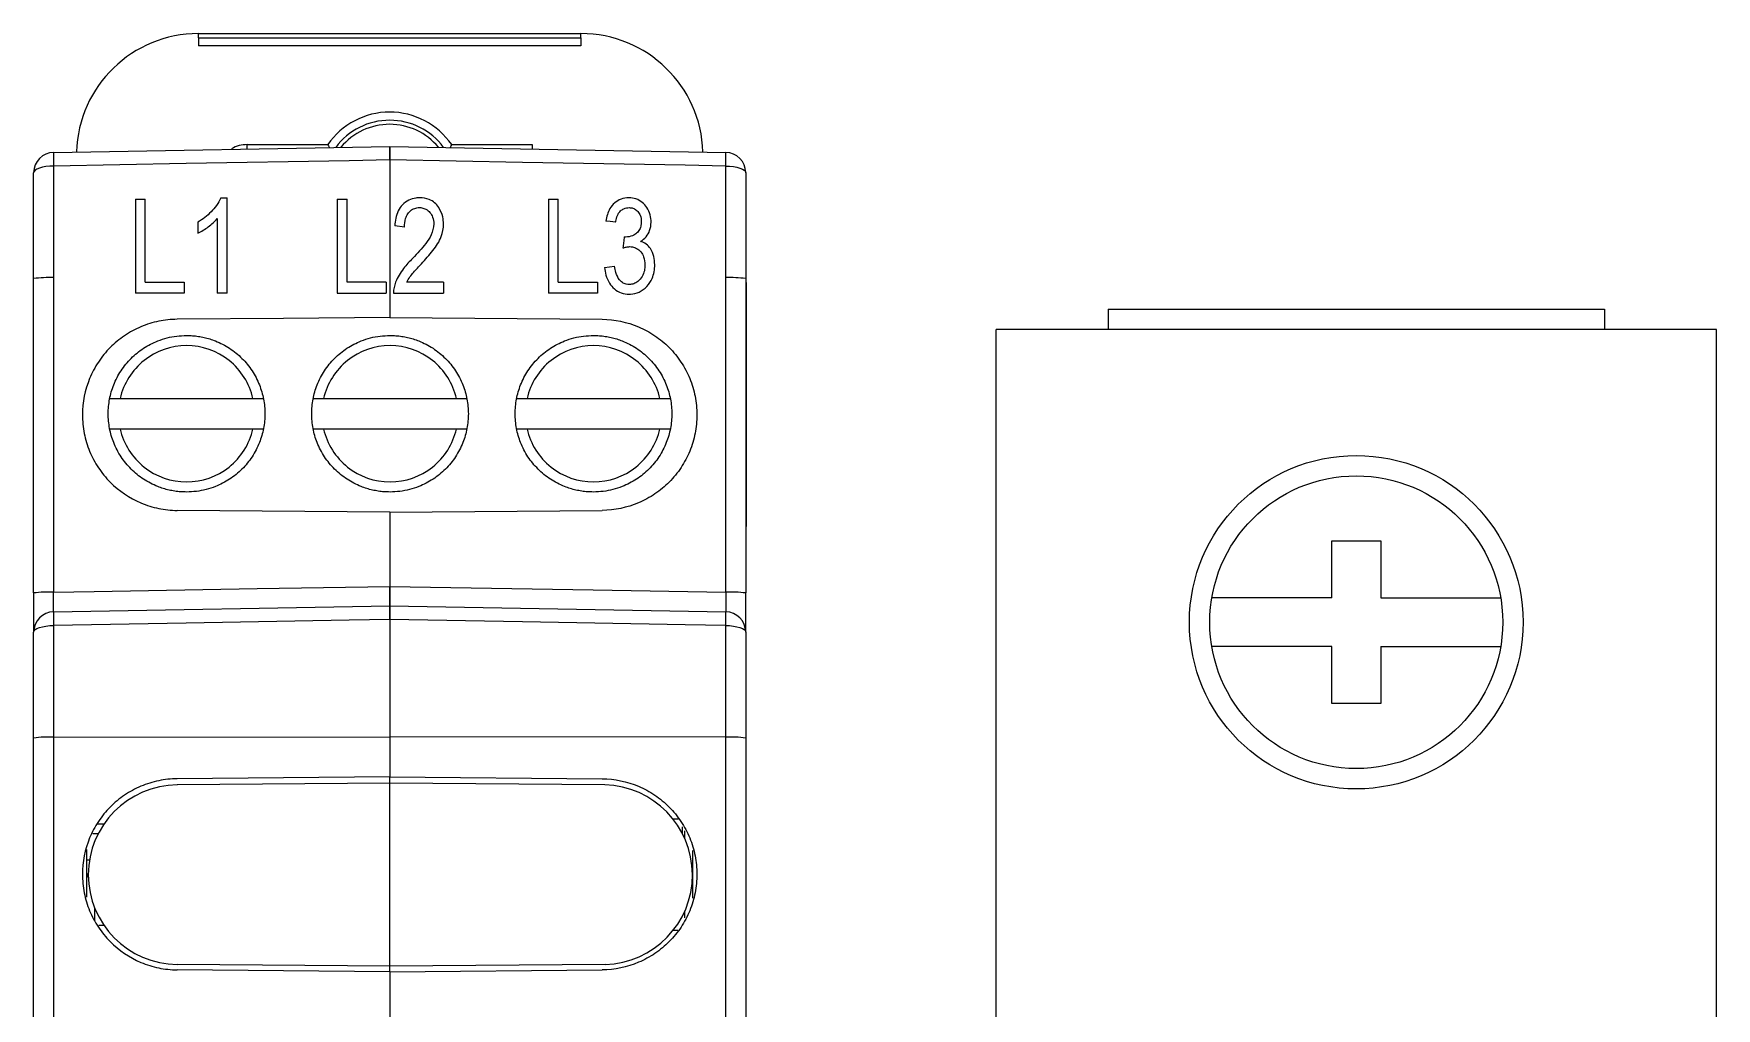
# Model space of a CAD drawing. Header units: millimetres. Extents: x -72 to 2978, y -1067 to 2817.
# Drawn here: x 504.88 to 546.23, y 197.6 to 221.57 of the extents above; entities that cross this region are included whole.
import ezdxf

# ---------------------------------------------------------------- set-up
doc = ezdxf.new("R2010")
doc.units = ezdxf.units.MM

msp = doc.modelspace()

# ---------------------------------------------------------------- linework, layer by layer
at = {"color": 7, "linetype": 'Continuous', "lineweight": 15}
for p, q in [((508.926, 221.57), (518.326, 221.57)), ((508.926, 221.47), (508.926, 221.57)), ((508.926, 221.47), (518.326, 221.47)), ((508.926, 221.47), (508.926, 221.27)), ((518.326, 221.27), (508.926, 221.27)), ((518.326, 221.47), (518.326, 221.57)), ((518.326, 221.47), (518.326, 221.27)), ((505.367, 218.65), (513.626, 218.795)), ((510.126, 218.839), (512.103, 218.839)), ((513.626, 218.795), (521.885, 218.65)), ((515.149, 218.839), (517.126, 218.839)), ((513.626, 218.463), (513.626, 215.575)), ((504.876, 215.544), (504.876, 218.15)), ((505.367, 218.314), (505.367, 215.568)), ((521.885, 215.568), (521.885, 218.314)), ((522.376, 218.15), (522.376, 215.544)), ((509.473, 217.531), (509.629, 217.531)), ((507.377, 217.501), (507.618, 217.501)), ((512.338, 217.501), (512.578, 217.501)), ((517.528, 217.501), (517.768, 217.501)), ((513.989, 216.811), (513.749, 216.841)), ((504.876, 207.814), (504.876, 215.544)), ((505.367, 215.568), (505.367, 207.832)), ((507.618, 215.46), (508.578, 215.46)), ((508.578, 215.46), (508.578, 215.19)), ((513.539, 215.46), (513.539, 215.19)), ((513.626, 215.575), (513.626, 214.59)), ((514.95, 215.46), (514.95, 215.19)), ((517.768, 215.46), (518.729, 215.46)), ((518.729, 215.46), (518.729, 215.19)), ((518.909, 215.82), (519.149, 215.85)), ((521.885, 207.832), (521.885, 215.568)), ((522.376, 215.544), (522.376, 207.814)), ((508.578, 215.19), (507.377, 215.19)), ((509.629, 215.19), (509.389, 215.19)), ((518.729, 215.19), (517.528, 215.19)), ((522.386, 215.45), (522.376, 215.45)), ((522.386, 215.45), (522.386, 210.784)), ((513.626, 214.59), (518.846, 214.544)), ((507.001, 212.596), (510.266, 212.596)), ((512.001, 212.596), (515.266, 212.596)), ((517.001, 212.596), (520.266, 212.596)), ((510.266, 211.846), (507.001, 211.846)), ((515.266, 211.846), (512.001, 211.846)), ((520.266, 211.846), (517.001, 211.846)), ((522.386, 210.784), (522.376, 210.784)), ((522.386, 210.784), (522.386, 210.117)), ((522.386, 210.117), (522.376, 210.117)), ((522.386, 210.117), (522.386, 209.45)), ((513.626, 209.799), (508.405, 209.845)), ((513.626, 209.799), (518.846, 209.845)), ((513.626, 209.799), (513.626, 207.976)), ((522.386, 209.45), (522.376, 209.45)), ((505.367, 207.35), (513.626, 207.495)), ((513.626, 207.495), (521.885, 207.35)), ((504.876, 204.244), (504.876, 206.85)), ((505.367, 207.014), (505.367, 204.268)), ((513.626, 207.163), (513.626, 204.275)), ((521.885, 204.268), (521.885, 207.014)), ((522.376, 206.85), (522.376, 204.244)), ((522.386, 205.95), (522.376, 205.95)), ((522.386, 203.55), (522.386, 205.95)), ((504.876, 196.514), (504.876, 204.244)), ((505.367, 204.268), (513.626, 204.275)), ((505.367, 204.268), (505.367, 196.532)), ((513.626, 204.275), (513.626, 203.29)), ((521.885, 204.268), (513.626, 204.275)), ((521.885, 196.532), (521.885, 204.268)), ((522.376, 204.244), (522.376, 196.514)), ((522.386, 203.55), (522.376, 203.55)), ((513.626, 203.29), (508.405, 203.244)), ((513.626, 203.139), (508.407, 203.093)), ((513.626, 203.29), (518.846, 203.244)), ((513.626, 198.634), (513.626, 203.139)), ((518.913, 203.093), (513.626, 203.139)), ((520.586, 202.26), (520.717, 202.262)), ((506.331, 201.895), (506.463, 201.895)), ((506.436, 202.139), (506.609, 202.139)), ((520.826, 201.887), (520.826, 202.065)), ((506.176, 201.509), (506.176, 200.332)), ((521.076, 200.308), (521.076, 201.483)), ((506.248, 201.245), (506.176, 201.245)), ((506.609, 199.634), (506.478, 199.634)), ((520.707, 199.511), (520.588, 199.513)), ((513.626, 198.499), (508.405, 198.545)), ((513.626, 198.634), (508.407, 198.68)), ((518.919, 198.68), (513.626, 198.634)), ((513.626, 198.499), (518.846, 198.545)), ((513.626, 198.499), (513.626, 196.676))]:
    msp.add_line(p, q, dxfattribs=at)
at = {"color": 102, "linetype": 'Continuous', "lineweight": 15}
for p, q in [((510.126, 218.733), (510.126, 218.839)), ((517.126, 218.839), (517.126, 218.733)), ((513.626, 203.139), (513.626, 203.29)), ((520.879, 201.774), (520.879, 201.968)), ((506.372, 200.078), (506.372, 199.779)), ((520.879, 199.821), (520.879, 199.996)), ((513.626, 198.499), (513.626, 198.634))]:
    msp.add_line(p, q, dxfattribs=at)
at = {"color": 7, "linetype": 'Continuous'}
for p, q in [((531.28, 214.795), (531.28, 214.295)), ((531.28, 214.795), (543.48, 214.795)), ((543.48, 214.795), (543.48, 214.295)), ((528.53, 133.295), (528.53, 214.295)), ((546.23, 214.295), (528.53, 214.295)), ((546.23, 133.295), (546.23, 214.295)), ((536.78, 207.695), (536.78, 209.095)), ((536.78, 209.095), (537.98, 209.095)), ((537.98, 209.095), (537.98, 207.695)), ((536.78, 207.695), (533.83, 207.695)), ((537.98, 207.695), (540.929, 207.695)), ((536.78, 206.495), (533.83, 206.495)), ((536.78, 205.095), (536.78, 206.495)), ((537.98, 206.495), (537.98, 205.095)), ((537.98, 206.495), (540.929, 206.495)), ((537.98, 205.095), (536.78, 205.095))]:
    msp.add_line(p, q, dxfattribs=at)
at = {"color": 7, "linetype": 'Continuous', "lineweight": 15, "flags": 128}
for points in [[(513.626, 218.463), (512.626, 218.445), (508.627, 218.373), (505.367, 218.314)], [(521.885, 218.314), (520.885, 218.332), (516.886, 218.404), (513.626, 218.463)], [(505.367, 218.314), (505.271, 218.31), (505.179, 218.3), (505.094, 218.285), (505.019, 218.265), (504.958, 218.24), (504.913, 218.212), (504.885, 218.182), (504.876, 218.15)], [(521.885, 218.314), (521.981, 218.31), (522.073, 218.3), (522.158, 218.285), (522.233, 218.265), (522.293, 218.24), (522.339, 218.212), (522.367, 218.182), (522.376, 218.15)], [(519.179, 216.931), (519.045, 216.948), (518.939, 216.961)], [(519.389, 216.571), (519.41, 216.569), (519.425, 216.568)], [(513.626, 214.59), (511.016, 214.567), (508.405, 214.544)], [(505.367, 207.832), (506.367, 207.85), (510.366, 207.92), (513.626, 207.976)], [(513.626, 207.976), (514.626, 207.959), (518.624, 207.889), (521.885, 207.832)], [(504.876, 206.85), (504.885, 206.882), (504.913, 206.912), (504.958, 206.94), (505.019, 206.965), (505.094, 206.985), (505.179, 207), (505.271, 207.01), (505.367, 207.014)], [(513.626, 207.163), (512.626, 207.145), (508.627, 207.073), (505.367, 207.014)], [(521.885, 207.014), (520.885, 207.032), (516.886, 207.104), (513.626, 207.163)], [(521.885, 207.014), (521.981, 207.01), (522.073, 207), (522.158, 206.985), (522.233, 206.965), (522.293, 206.94), (522.339, 206.912), (522.367, 206.882), (522.376, 206.85)]]:
    msp.add_lwpolyline(points, dxfattribs=at)
at = {"color": 7, "linetype": 'Continuous'}
for radius in [4.1, 3.6]:
    msp.add_circle((537.38, 207.095), radius, dxfattribs=at)
at = {"color": 7, "linetype": 'Continuous', "lineweight": 15}
for centre, radius, start, end in [((508.926, 218.57), 3, 90, 178.2335), ((518.326, 218.57), 3, 1.7547, 90), ((513.626, 217.79), 1.85, 34.5739, 145.4261), ((513.626, 217.79), 1.65, 36.5266, 143.4734), ((513.626, 217.79), 1.55, 39.4127, 140.5873), ((505.376, 218.15), 0.5, 91, 180), ((511.181, 218.482), 5.816, 178.3416, 181.6584), ((516.071, 218.482), 5.816, 358.3416, 1.6584), ((521.876, 218.15), 0.5, 0, 89), ((505.246, 213.007), 2.564, 87.292, 98.3012), ((522.006, 213.007), 2.564, 81.6988, 92.708), ((505.246, 204.41), 3.425, 87.9715, 96.2027), ((522.006, 204.41), 3.425, 83.7973, 92.0285), ((505.376, 206.85), 0.5, 91, 180), ((511.181, 207.182), 5.816, 178.3416, 181.6584), ((516.071, 207.182), 5.816, 358.3416, 1.6584), ((521.876, 206.85), 0.5, 0, 89), ((505.246, 201.706), 2.565, 87.2935, 98.2994), ((522.006, 201.706), 2.565, 81.7006, 92.7065), ((508.426, 200.886), 2.207, 90.5, 269.5)]:
    msp.add_arc(centre, radius, start, end, dxfattribs=at)
at = {"color": 102, "linetype": 'Continuous', "lineweight": 15}
msp.add_arc((510.126, 218.04), 0.8, 90, 118.966, dxfattribs=at)
at = {"color": 7, "linetype": 'Continuous', "lineweight": 15}
for centre, major_axis, ratio, start_param, end_param in [((518.86, 200.886), (-1.412, 1.697), 0.999163, 2.473844, 5.564823), ((506.376, 200.946), (0.142, 0.144), 0.975618, 2.362365, 3.040961)]:
    msp.add_ellipse(centre, major_axis=major_axis, ratio=ratio, start_param=start_param, end_param=end_param, dxfattribs=at)
for points, knots in [([(512.103, 218.839), (512.103, 218.838), (512.114, 218.818), (512.128, 218.793), (512.139, 218.772), (512.141, 218.769)], [0, 0, 0, 0, 0.038209, 0.854369, 1, 1, 1, 1]), ([(513.626, 218.795), (513.626, 218.795), (513.626, 218.762), (513.626, 218.645), (513.626, 218.56), (513.626, 218.463)], [0, 0, 0, 0, 0.5, 0.5, 1, 1, 1, 1]), ([(513.626, 218.463), (513.626, 218.56), (513.626, 218.644), (513.626, 218.762), (513.626, 218.795), (513.626, 218.795)], [0, 0, 0, 0, 0.5, 0.5, 1, 1, 1, 1]), ([(515.149, 218.839), (515.148, 218.838), (515.138, 218.818), (515.124, 218.793), (515.113, 218.772), (515.111, 218.769)], [0, 0, 0, 0, 0.038209, 0.854369, 1, 1, 1, 1]), ([(509.473, 217.531), (509.445, 217.467), (509.411, 217.404), (509.37, 217.346), (509.33, 217.29), (509.286, 217.237), (509.238, 217.187), (509.19, 217.137), (509.137, 217.091), (509.082, 217.048), (509.027, 217.005), (508.968, 216.967), (508.908, 216.931)], [0, 0, 0, 0, 0.256107, 0.256107, 0.256107, 0.503361, 0.503361, 0.503361, 0.751816, 0.751816, 0.751816, 1, 1, 1, 1]), ([(509.629, 215.19), (509.629, 215.327), (509.629, 215.596), (509.629, 215.989), (509.629, 216.444), (509.629, 216.959), (509.629, 217.343), (509.629, 217.531)], [0, 0, 0, 0, 0.174223, 0.340848, 0.49997, 0.755462, 1, 1, 1, 1]), ([(514.364, 217.531), (514.333, 217.531), (514.301, 217.53), (514.27, 217.526), (514.21, 217.518), (514.15, 217.502), (514.095, 217.475), (514.038, 217.447), (513.985, 217.409), (513.942, 217.363), (513.898, 217.318), (513.863, 217.265), (513.836, 217.208), (513.782, 217.094), (513.76, 216.967), (513.749, 216.841)], [0, 0, 0, 0, 0.08927, 0.08927, 0.08927, 0.263398, 0.263398, 0.263398, 0.447133, 0.447133, 0.447133, 0.629597, 0.629597, 0.629597, 1, 1, 1, 1]), ([(514.95, 216.884), (514.948, 216.944), (514.943, 217.004), (514.93, 217.063), (514.91, 217.144), (514.876, 217.223), (514.83, 217.293), (514.802, 217.336), (514.769, 217.377), (514.73, 217.411), (514.69, 217.445), (514.644, 217.472), (514.596, 217.492), (514.523, 217.52), (514.443, 217.529), (514.364, 217.531)], [0, 0, 0, 0, 0.184621, 0.184621, 0.184621, 0.444129, 0.444129, 0.444129, 0.601939, 0.601939, 0.601939, 0.760781, 0.760781, 0.760781, 1, 1, 1, 1]), ([(519.505, 217.531), (519.439, 217.53), (519.373, 217.521), (519.312, 217.498), (519.254, 217.477), (519.201, 217.445), (519.155, 217.405), (519.109, 217.366), (519.07, 217.318), (519.04, 217.267), (518.986, 217.174), (518.957, 217.067), (518.939, 216.961)], [0, 0, 0, 0, 0.219806, 0.219806, 0.219806, 0.425093, 0.425093, 0.425093, 0.629822, 0.629822, 0.629822, 1, 1, 1, 1]), ([(520.05, 216.93), (520.049, 216.991), (520.043, 217.053), (520.027, 217.113), (520.01, 217.177), (519.982, 217.239), (519.944, 217.294), (519.913, 217.339), (519.875, 217.381), (519.832, 217.416), (519.787, 217.453), (519.735, 217.484), (519.679, 217.503), (519.623, 217.523), (519.564, 217.53), (519.505, 217.531)], [0, 0, 0, 0, 0.205592, 0.205592, 0.205592, 0.428475, 0.428475, 0.428475, 0.611344, 0.611344, 0.611344, 0.806598, 0.806598, 0.806598, 1, 1, 1, 1]), ([(507.377, 217.501), (507.377, 217.411), (507.377, 217.226), (507.377, 216.944), (507.377, 216.652), (507.377, 216.27), (507.377, 215.782), (507.377, 215.393), (507.377, 215.19)], [0, 0, 0, 0, 0.11981, 0.243029, 0.369756, 0.500077, 0.738236, 1, 1, 1, 1]), ([(507.618, 215.46), (507.618, 215.58), (507.618, 215.814), (507.618, 216.156), (507.618, 216.553), (507.618, 217.002), (507.618, 217.337), (507.618, 217.501)], [0, 0, 0, 0, 0.174255, 0.340883, 0.499971, 0.755474, 1, 1, 1, 1]), ([(512.338, 217.501), (512.338, 217.409), (512.338, 217.223), (512.338, 216.94), (512.338, 216.649), (512.338, 216.266), (512.338, 215.779), (512.338, 215.39), (512.338, 215.19)], [0, 0, 0, 0, 0.121468, 0.245253, 0.371423, 0.500046, 0.742946, 1, 1, 1, 1]), ([(512.578, 215.46), (512.578, 215.578), (512.578, 215.811), (512.578, 216.153), (512.578, 216.551), (512.578, 217.001), (512.578, 217.336), (512.578, 217.501)], [0, 0, 0, 0, 0.171788, 0.338422, 0.499986, 0.753975, 1, 1, 1, 1]), ([(513.989, 216.811), (513.99, 216.883), (513.996, 216.956), (514.017, 217.025), (514.03, 217.065), (514.047, 217.103), (514.07, 217.138), (514.089, 217.167), (514.113, 217.193), (514.139, 217.215), (514.169, 217.24), (514.203, 217.261), (514.24, 217.273), (514.277, 217.285), (514.316, 217.291), (514.355, 217.291)], [0, 0, 0, 0, 0.321742, 0.321742, 0.321742, 0.506881, 0.506881, 0.506881, 0.65917, 0.65917, 0.65917, 0.830736, 0.830736, 0.830736, 1, 1, 1, 1]), ([(514.355, 217.291), (514.377, 217.291), (514.398, 217.29), (514.419, 217.286), (514.453, 217.28), (514.486, 217.268), (514.515, 217.252), (514.553, 217.231), (514.588, 217.202), (514.616, 217.169), (514.644, 217.136), (514.666, 217.098), (514.681, 217.058), (514.702, 217.004), (514.709, 216.946), (514.709, 216.888)], [0, 0, 0, 0, 0.10489, 0.10489, 0.10489, 0.273649, 0.273649, 0.273649, 0.491585, 0.491585, 0.491585, 0.709054, 0.709054, 0.709054, 1, 1, 1, 1]), ([(517.528, 217.501), (517.528, 217.41), (517.528, 217.224), (517.528, 216.941), (517.528, 216.65), (517.528, 216.267), (517.528, 215.78), (517.528, 215.391), (517.528, 215.19)], [0, 0, 0, 0, 0.120891, 0.24448, 0.370844, 0.500054, 0.741486, 1, 1, 1, 1]), ([(517.768, 215.46), (517.768, 215.579), (517.768, 215.812), (517.768, 216.155), (517.768, 216.552), (517.768, 217.001), (517.768, 217.337), (517.768, 217.501)], [0, 0, 0, 0, 0.172831, 0.339463, 0.49998, 0.754655, 1, 1, 1, 1]), ([(519.179, 216.931), (519.182, 216.95), (519.185, 216.968), (519.189, 216.987), (519.199, 217.036), (519.215, 217.086), (519.24, 217.131), (519.255, 217.159), (519.275, 217.185), (519.299, 217.208), (519.322, 217.23), (519.35, 217.25), (519.379, 217.263), (519.42, 217.282), (519.466, 217.289), (519.511, 217.291)], [0, 0, 0, 0, 0.104104, 0.104104, 0.104104, 0.388823, 0.388823, 0.388823, 0.568536, 0.568536, 0.568536, 0.749971, 0.749971, 0.749971, 1, 1, 1, 1]), ([(519.511, 217.291), (519.528, 217.29), (519.545, 217.289), (519.561, 217.287), (519.589, 217.283), (519.617, 217.273), (519.642, 217.26), (519.674, 217.243), (519.702, 217.219), (519.726, 217.192), (519.75, 217.165), (519.769, 217.134), (519.782, 217.101), (519.802, 217.051), (519.807, 216.996), (519.81, 216.943)], [0, 0, 0, 0, 0.095843, 0.095843, 0.095843, 0.260625, 0.260625, 0.260625, 0.471814, 0.471814, 0.471814, 0.682626, 0.682626, 0.682626, 1, 1, 1, 1]), ([(508.908, 216.661), (508.954, 216.683), (508.999, 216.707), (509.042, 216.733), (509.085, 216.76), (509.126, 216.789), (509.167, 216.819), (509.207, 216.849), (509.246, 216.88), (509.284, 216.914), (509.321, 216.947), (509.356, 216.983), (509.389, 217.021)], [0, 0, 0, 0, 0.251723, 0.251723, 0.251723, 0.500768, 0.500768, 0.500768, 0.750207, 0.750207, 0.750207, 1, 1, 1, 1]), ([(508.908, 216.931), (508.908, 216.886), (508.908, 216.796), (508.908, 216.706), (508.908, 216.661)], [0, 0, 0, 0, 0.497527, 1, 1, 1, 1]), ([(509.389, 217.021), (509.389, 216.923), (509.389, 216.725), (509.389, 216.421), (509.389, 216.067), (509.389, 215.656), (509.389, 215.348), (509.389, 215.19)], [0, 0, 0, 0, 0.161874, 0.328517, 0.500026, 0.74194, 1, 1, 1, 1]), ([(514.709, 216.888), (514.705, 216.798), (514.683, 216.707), (514.645, 216.624), (514.611, 216.548), (514.565, 216.477), (514.513, 216.41), (514.415, 216.283), (514.305, 216.164), (514.192, 216.048)], [0, 0, 0, 0, 0.273801, 0.273801, 0.273801, 0.523391, 0.523391, 0.523391, 1, 1, 1, 1]), ([(514.406, 215.909), (514.504, 216.016), (514.6, 216.124), (514.689, 216.238), (514.771, 216.343), (514.847, 216.455), (514.893, 216.578), (514.93, 216.676), (514.947, 216.781), (514.95, 216.884)], [0, 0, 0, 0, 0.37722, 0.37722, 0.37722, 0.725987, 0.725987, 0.725987, 1, 1, 1, 1]), ([(519.81, 216.943), (519.809, 216.915), (519.807, 216.886), (519.802, 216.858), (519.796, 216.821), (519.783, 216.785), (519.765, 216.752), (519.747, 216.718), (519.723, 216.687), (519.694, 216.662), (519.666, 216.636), (519.632, 216.615), (519.597, 216.6), (519.543, 216.577), (519.484, 216.568), (519.425, 216.568)], [0, 0, 0, 0, 0.14138, 0.14138, 0.14138, 0.329095, 0.329095, 0.329095, 0.519949, 0.519949, 0.519949, 0.710757, 0.710757, 0.710757, 1, 1, 1, 1]), ([(519.789, 216.458), (519.842, 216.49), (519.891, 216.529), (519.93, 216.576), (519.967, 216.62), (519.996, 216.671), (520.015, 216.724), (520.039, 216.79), (520.048, 216.86), (520.05, 216.93)], [0, 0, 0, 0, 0.324268, 0.324268, 0.324268, 0.627756, 0.627756, 0.627756, 1, 1, 1, 1]), ([(519.389, 216.571), (519.384, 216.526), (519.374, 216.435), (519.364, 216.345), (519.359, 216.299)], [0, 0, 0, 0, 0.496035, 1, 1, 1, 1]), ([(519.359, 216.299), (519.386, 216.307), (519.413, 216.315), (519.441, 216.321), (519.455, 216.324), (519.469, 216.326), (519.483, 216.328), (519.497, 216.33), (519.511, 216.33), (519.525, 216.331)], [0, 0, 0, 0, 0.499277, 0.499277, 0.499277, 0.749658, 0.749658, 0.749658, 1, 1, 1, 1]), ([(519.525, 216.331), (519.548, 216.33), (519.571, 216.329), (519.593, 216.325), (519.628, 216.318), (519.663, 216.306), (519.694, 216.288), (519.734, 216.266), (519.769, 216.235), (519.798, 216.2), (519.828, 216.165), (519.851, 216.124), (519.867, 216.081), (519.89, 216.019), (519.898, 215.95), (519.9, 215.884)], [0, 0, 0, 0, 0.104468, 0.104468, 0.104468, 0.26803, 0.26803, 0.26803, 0.479084, 0.479084, 0.479084, 0.689974, 0.689974, 0.689974, 1, 1, 1, 1]), ([(520.14, 215.887), (520.138, 215.956), (520.133, 216.025), (520.115, 216.092), (520.098, 216.159), (520.072, 216.224), (520.034, 216.282), (520.006, 216.325), (519.97, 216.364), (519.928, 216.393), (519.886, 216.423), (519.838, 216.443), (519.789, 216.458)], [0, 0, 0, 0, 0.287408, 0.287408, 0.287408, 0.57403, 0.57403, 0.57403, 0.78851, 0.78851, 0.78851, 1, 1, 1, 1]), ([(514.192, 216.048), (514.113, 215.966), (514.036, 215.881), (513.966, 215.791), (513.887, 215.69), (513.817, 215.579), (513.771, 215.459), (513.738, 215.374), (513.718, 215.281), (513.719, 215.19)], [0, 0, 0, 0, 0.340175, 0.340175, 0.340175, 0.725646, 0.725646, 0.725646, 1, 1, 1, 1]), ([(514.049, 215.46), (514.071, 215.503), (514.095, 215.546), (514.123, 215.586), (514.151, 215.625), (514.181, 215.662), (514.213, 215.698), (514.275, 215.77), (514.341, 215.84), (514.406, 215.909)], [0, 0, 0, 0, 0.254231, 0.254231, 0.254231, 0.503845, 0.503845, 0.503845, 1, 1, 1, 1]), ([(519.508, 215.16), (519.52, 215.16), (519.533, 215.161), (519.545, 215.161), (519.618, 215.165), (519.692, 215.183), (519.758, 215.215), (519.828, 215.248), (519.892, 215.298), (519.945, 215.354), (519.999, 215.411), (520.044, 215.478), (520.075, 215.549), (520.121, 215.654), (520.138, 215.772), (520.14, 215.887)], [0, 0, 0, 0, 0.033822, 0.033822, 0.033822, 0.238567, 0.238567, 0.238567, 0.456682, 0.456682, 0.456682, 0.675096, 0.675096, 0.675096, 1, 1, 1, 1]), ([(519.9, 215.884), (519.899, 215.836), (519.895, 215.787), (519.885, 215.74), (519.873, 215.691), (519.855, 215.642), (519.83, 215.598), (519.803, 215.552), (519.767, 215.511), (519.726, 215.477), (519.696, 215.453), (519.662, 215.433), (519.626, 215.419), (519.589, 215.406), (519.55, 215.401), (519.512, 215.4)], [0, 0, 0, 0, 0.209524, 0.209524, 0.209524, 0.431536, 0.431536, 0.431536, 0.66368, 0.66368, 0.66368, 0.832011, 0.832011, 0.832011, 1, 1, 1, 1]), ([(513.539, 215.46), (513.381, 215.46), (513.061, 215.46), (512.741, 215.46), (512.578, 215.46)], [0, 0, 0, 0, 0.49143, 1, 1, 1, 1]), ([(514.95, 215.46), (514.796, 215.46), (514.496, 215.46), (514.196, 215.46), (514.049, 215.46)], [0, 0, 0, 0, 0.511557, 1, 1, 1, 1]), ([(518.909, 215.82), (518.915, 215.757), (518.924, 215.693), (518.941, 215.631), (518.961, 215.561), (518.989, 215.493), (519.028, 215.432), (519.061, 215.381), (519.101, 215.334), (519.147, 215.294), (519.196, 215.251), (519.254, 215.216), (519.315, 215.193), (519.377, 215.17), (519.443, 215.162), (519.508, 215.16)], [0, 0, 0, 0, 0.195082, 0.195082, 0.195082, 0.416888, 0.416888, 0.416888, 0.600897, 0.600897, 0.600897, 0.801124, 0.801124, 0.801124, 1, 1, 1, 1]), ([(519.512, 215.4), (519.487, 215.401), (519.463, 215.402), (519.439, 215.408), (519.406, 215.415), (519.374, 215.429), (519.346, 215.448), (519.318, 215.466), (519.293, 215.49), (519.273, 215.517), (519.232, 215.569), (519.204, 215.632), (519.185, 215.695), (519.169, 215.746), (519.158, 215.798), (519.149, 215.85)], [0, 0, 0, 0, 0.114311, 0.114311, 0.114311, 0.273887, 0.273887, 0.273887, 0.431917, 0.431917, 0.431917, 0.74901, 0.74901, 0.74901, 1, 1, 1, 1]), ([(512.338, 215.19), (512.542, 215.19), (512.942, 215.19), (513.343, 215.19), (513.539, 215.19)], [0, 0, 0, 0, 0.510478, 1, 1, 1, 1]), ([(513.719, 215.19), (513.919, 215.19), (514.33, 215.19), (514.74, 215.19), (514.95, 215.19)], [0, 0, 0, 0, 0.489084, 1, 1, 1, 1]), ([(508.405, 214.544), (508.251, 214.543), (508.099, 214.527), (507.801, 214.465), (507.653, 214.419), (507.37, 214.3), (507.236, 214.227), (506.983, 214.056), (506.863, 213.956), (506.649, 213.74), (506.553, 213.622), (506.383, 213.365), (506.31, 213.229), (506.137, 212.807), (506.076, 212.499), (506.076, 212.042), (506.091, 211.888), (506.15, 211.588), (506.194, 211.442), (506.311, 211.159), (506.384, 211.022), (506.552, 210.768), (506.648, 210.65), (506.973, 210.322), (507.229, 210.149), (507.654, 209.97), (507.799, 209.924), (508.098, 209.863), (508.253, 209.846), (508.405, 209.845)], [0, 0, 0, 0, 0.0625, 0.0625, 0.125, 0.125, 0.1875, 0.1875, 0.25, 0.25, 0.3125, 0.3125, 0.375, 0.375, 0.5, 0.5, 0.5625, 0.5625, 0.625, 0.625, 0.6875, 0.6875, 0.75, 0.75, 0.875, 0.875, 0.9375, 0.9375, 1, 1, 1, 1]), ([(518.846, 214.544), (519.151, 214.542), (519.458, 214.478), (519.879, 214.301), (520.015, 214.227), (520.27, 214.055), (520.387, 213.958), (520.602, 213.741), (520.7, 213.621), (520.869, 213.366), (520.94, 213.232), (521.057, 212.948), (521.102, 212.8), (521.161, 212.501), (521.176, 212.35), (521.176, 212.041), (521.161, 211.889), (521.102, 211.591), (521.058, 211.442), (520.941, 211.159), (520.87, 211.025), (520.701, 210.77), (520.603, 210.65), (520.389, 210.433), (520.272, 210.336), (520.018, 210.163), (519.882, 210.09), (519.462, 209.912), (519.155, 209.847), (518.846, 209.845)], [0, 0, 0, 0, 0.125, 0.125, 0.1875, 0.1875, 0.25, 0.25, 0.3125, 0.3125, 0.375, 0.375, 0.4375, 0.4375, 0.5, 0.5, 0.5625, 0.5625, 0.625, 0.625, 0.6875, 0.6875, 0.75, 0.75, 0.8125, 0.8125, 0.875, 0.875, 1, 1, 1, 1]), ([(508.634, 210.296), (508.585, 210.298), (508.488, 210.3), (508.344, 210.316), (508.202, 210.343), (508.062, 210.381), (507.847, 210.457), (507.569, 210.601), (507.263, 210.851), (507.013, 211.157), (506.836, 211.499), (506.731, 211.858), (506.698, 212.221), (506.731, 212.584), (506.836, 212.944), (507.013, 213.286), (507.263, 213.592), (507.569, 213.842), (507.875, 214), (508.153, 214.091), (508.392, 214.138), (508.553, 214.144), (508.634, 214.146)], [0, 0, 0, 0, 0.024176, 0.048139, 0.072026, 0.095974, 0.120121, 0.185059, 0.250086, 0.315023, 0.38005, 0.439993, 0.500024, 0.559968, 0.619999, 0.684937, 0.749963, 0.814901, 0.879927, 0.92, 0.95981, 1, 1, 1, 1]), ([(508.634, 213.896), (508.255, 213.896), (507.887, 213.768), (507.294, 213.296), (507.086, 212.966), (507.001, 212.596)], [0, 0, 0, 0, 0.5, 0.5, 1, 1, 1, 1]), ([(508.634, 214.146), (508.682, 214.145), (508.779, 214.143), (508.924, 214.126), (509.066, 214.1), (509.206, 214.062), (509.42, 213.986), (509.698, 213.842), (510.004, 213.592), (510.254, 213.286), (510.431, 212.944), (510.536, 212.585), (510.57, 212.222), (510.536, 211.859), (510.431, 211.499), (510.255, 211.157), (510.004, 210.851), (509.698, 210.601), (509.392, 210.443), (509.114, 210.352), (508.876, 210.305), (508.715, 210.299), (508.634, 210.296)], [0, 0, 0, 0, 0.024176, 0.048139, 0.072026, 0.095974, 0.120121, 0.185059, 0.250086, 0.315023, 0.38005, 0.439993, 0.500024, 0.559968, 0.619999, 0.684937, 0.749963, 0.814901, 0.879927, 0.92, 0.95981, 1, 1, 1, 1]), ([(510.266, 212.596), (510.181, 212.966), (509.974, 213.296), (509.381, 213.768), (509.013, 213.896), (508.634, 213.896)], [0, 0, 0, 0, 0.5, 0.5, 1, 1, 1, 1]), ([(513.634, 210.296), (513.585, 210.298), (513.488, 210.3), (513.344, 210.316), (513.202, 210.343), (513.062, 210.381), (512.847, 210.457), (512.569, 210.601), (512.263, 210.851), (512.013, 211.157), (511.836, 211.499), (511.731, 211.858), (511.698, 212.221), (511.731, 212.584), (511.836, 212.944), (512.013, 213.286), (512.263, 213.592), (512.569, 213.842), (512.875, 214), (513.153, 214.091), (513.392, 214.138), (513.553, 214.144), (513.634, 214.146)], [0, 0, 0, 0, 0.024176, 0.048139, 0.072026, 0.095974, 0.120121, 0.185059, 0.250086, 0.315023, 0.38005, 0.439993, 0.500024, 0.559968, 0.619999, 0.684937, 0.749963, 0.814901, 0.879927, 0.92, 0.95981, 1, 1, 1, 1]), ([(513.634, 213.896), (513.255, 213.896), (512.887, 213.768), (512.294, 213.296), (512.086, 212.966), (512.001, 212.596)], [0, 0, 0, 0, 0.5, 0.5, 1, 1, 1, 1]), ([(513.634, 214.146), (513.682, 214.145), (513.779, 214.143), (513.924, 214.126), (514.066, 214.1), (514.206, 214.062), (514.42, 213.986), (514.698, 213.842), (515.004, 213.592), (515.254, 213.286), (515.431, 212.944), (515.536, 212.585), (515.57, 212.222), (515.536, 211.859), (515.431, 211.499), (515.255, 211.157), (515.004, 210.851), (514.698, 210.601), (514.392, 210.443), (514.114, 210.352), (513.876, 210.305), (513.715, 210.299), (513.634, 210.296)], [0, 0, 0, 0, 0.024176, 0.048139, 0.072026, 0.095974, 0.120121, 0.185059, 0.250086, 0.315023, 0.38005, 0.439993, 0.500024, 0.559968, 0.619999, 0.684937, 0.749963, 0.814901, 0.879927, 0.92, 0.95981, 1, 1, 1, 1]), ([(515.266, 212.596), (515.181, 212.966), (514.974, 213.296), (514.381, 213.768), (514.013, 213.896), (513.634, 213.896)], [0, 0, 0, 0, 0.5, 0.5, 1, 1, 1, 1]), ([(518.634, 210.296), (518.585, 210.298), (518.488, 210.3), (518.344, 210.316), (518.202, 210.343), (518.062, 210.381), (517.847, 210.457), (517.569, 210.601), (517.263, 210.851), (517.013, 211.157), (516.836, 211.499), (516.731, 211.858), (516.698, 212.221), (516.731, 212.584), (516.836, 212.944), (517.013, 213.286), (517.263, 213.592), (517.569, 213.842), (517.875, 214), (518.153, 214.091), (518.392, 214.138), (518.553, 214.144), (518.634, 214.146)], [0, 0, 0, 0, 0.024176, 0.048139, 0.072026, 0.095974, 0.120121, 0.185059, 0.250086, 0.315023, 0.38005, 0.439993, 0.500024, 0.559968, 0.619999, 0.684937, 0.749963, 0.814901, 0.879927, 0.92, 0.95981, 1, 1, 1, 1]), ([(518.634, 213.896), (518.255, 213.896), (517.887, 213.768), (517.294, 213.296), (517.086, 212.966), (517.001, 212.596)], [0, 0, 0, 0, 0.5, 0.5, 1, 1, 1, 1]), ([(518.634, 214.146), (518.682, 214.145), (518.779, 214.143), (518.924, 214.126), (519.066, 214.1), (519.206, 214.062), (519.42, 213.986), (519.698, 213.842), (520.004, 213.592), (520.254, 213.286), (520.431, 212.944), (520.536, 212.585), (520.57, 212.222), (520.536, 211.859), (520.431, 211.499), (520.255, 211.157), (520.004, 210.851), (519.698, 210.601), (519.392, 210.443), (519.114, 210.352), (518.876, 210.305), (518.715, 210.299), (518.634, 210.296)], [0, 0, 0, 0, 0.024176, 0.048139, 0.072026, 0.095974, 0.120121, 0.185059, 0.250086, 0.315023, 0.38005, 0.439993, 0.500024, 0.559968, 0.619999, 0.684937, 0.749963, 0.814901, 0.879927, 0.92, 0.95981, 1, 1, 1, 1]), ([(520.266, 212.596), (520.181, 212.966), (519.974, 213.296), (519.381, 213.768), (519.013, 213.896), (518.634, 213.896)], [0, 0, 0, 0, 0.5, 0.5, 1, 1, 1, 1]), ([(507.001, 211.846), (507.086, 211.477), (507.294, 211.147), (507.887, 210.675), (508.255, 210.546), (508.634, 210.546)], [0, 0, 0, 0, 0.5, 0.5, 1, 1, 1, 1]), ([(508.634, 210.546), (509.013, 210.546), (509.381, 210.675), (509.974, 211.147), (510.181, 211.477), (510.266, 211.846)], [0, 0, 0, 0, 0.5, 0.5, 1, 1, 1, 1]), ([(512.001, 211.846), (512.086, 211.477), (512.294, 211.147), (512.887, 210.675), (513.255, 210.546), (513.634, 210.546)], [0, 0, 0, 0, 0.5, 0.5, 1, 1, 1, 1]), ([(513.634, 210.546), (514.013, 210.546), (514.381, 210.675), (514.974, 211.147), (515.181, 211.477), (515.266, 211.846)], [0, 0, 0, 0, 0.5, 0.5, 1, 1, 1, 1]), ([(517.001, 211.846), (517.086, 211.477), (517.294, 211.147), (517.887, 210.675), (518.255, 210.546), (518.634, 210.546)], [0, 0, 0, 0, 0.5, 0.5, 1, 1, 1, 1]), ([(518.634, 210.546), (519.013, 210.546), (519.381, 210.675), (519.974, 211.147), (520.181, 211.477), (520.266, 211.846)], [0, 0, 0, 0, 0.5, 0.5, 1, 1, 1, 1]), ([(504.876, 207.814), (504.876, 207.557), (504.876, 207.308), (504.876, 207.042), (504.876, 206.971), (504.876, 206.875), (504.876, 206.85), (504.876, 206.85)], [0, 0, 0, 0, 0.5, 0.5, 0.75, 0.75, 1, 1, 1, 1]), ([(505.367, 207.35), (505.365, 207.35), (505.364, 207.402), (505.364, 207.579), (505.365, 207.703), (505.367, 207.832)], [0, 0, 0, 0, 0.5, 0.5, 1, 1, 1, 1]), ([(513.626, 207.976), (513.626, 207.847), (513.626, 207.723), (513.626, 207.546), (513.626, 207.495), (513.626, 207.495)], [0, 0, 0, 0, 0.5, 0.5, 1, 1, 1, 1]), ([(513.626, 207.495), (513.626, 207.495), (513.626, 207.546), (513.626, 207.723), (513.626, 207.847), (513.626, 207.976)], [0, 0, 0, 0, 0.5, 0.5, 1, 1, 1, 1]), ([(521.885, 207.832), (521.887, 207.703), (521.888, 207.579), (521.888, 207.402), (521.887, 207.35), (521.885, 207.35)], [0, 0, 0, 0, 0.5, 0.5, 1, 1, 1, 1]), ([(522.376, 206.85), (522.376, 206.85), (522.376, 206.954), (522.376, 207.22), (522.376, 207.326), (522.376, 207.56), (522.376, 207.686), (522.376, 207.814)], [0, 0, 0, 0, 0.5, 0.5, 0.75, 0.75, 1, 1, 1, 1]), ([(513.626, 207.495), (513.626, 207.495), (513.626, 207.462), (513.626, 207.345), (513.626, 207.26), (513.626, 207.163)], [0, 0, 0, 0, 0.5, 0.5, 1, 1, 1, 1]), ([(513.626, 207.163), (513.626, 207.26), (513.626, 207.344), (513.626, 207.462), (513.626, 207.495), (513.626, 207.495)], [0, 0, 0, 0, 0.5, 0.5, 1, 1, 1, 1]), ([(508.405, 203.244), (508.251, 203.243), (508.099, 203.227), (507.801, 203.165), (507.653, 203.119), (507.37, 203), (507.236, 202.927), (506.983, 202.756), (506.863, 202.656), (506.649, 202.44), (506.553, 202.322), (506.383, 202.065), (506.31, 201.929), (506.137, 201.507), (506.076, 201.199), (506.076, 200.742), (506.091, 200.588), (506.15, 200.288), (506.194, 200.142), (506.311, 199.859), (506.384, 199.722), (506.552, 199.468), (506.648, 199.35), (506.973, 199.022), (507.229, 198.849), (507.654, 198.67), (507.799, 198.624), (508.098, 198.563), (508.253, 198.546), (508.405, 198.545)], [0, 0, 0, 0, 0.0625, 0.0625, 0.125, 0.125, 0.1875, 0.1875, 0.25, 0.25, 0.3125, 0.3125, 0.375, 0.375, 0.5, 0.5, 0.5625, 0.5625, 0.625, 0.625, 0.6875, 0.6875, 0.75, 0.75, 0.875, 0.875, 0.9375, 0.9375, 1, 1, 1, 1]), ([(518.846, 203.244), (519.151, 203.242), (519.458, 203.178), (519.879, 203.001), (520.015, 202.927), (520.27, 202.755), (520.387, 202.658), (520.602, 202.441), (520.7, 202.321), (520.869, 202.066), (520.94, 201.932), (521.057, 201.648), (521.102, 201.5), (521.161, 201.201), (521.176, 201.05), (521.176, 200.741), (521.161, 200.589), (521.102, 200.291), (521.058, 200.142), (520.941, 199.859), (520.87, 199.725), (520.701, 199.47), (520.603, 199.35), (520.389, 199.133), (520.272, 199.036), (520.018, 198.863), (519.882, 198.79), (519.462, 198.612), (519.155, 198.547), (518.846, 198.545)], [0, 0, 0, 0, 0.125, 0.125, 0.1875, 0.1875, 0.25, 0.25, 0.3125, 0.3125, 0.375, 0.375, 0.4375, 0.4375, 0.5, 0.5, 0.5625, 0.5625, 0.625, 0.625, 0.6875, 0.6875, 0.75, 0.75, 0.8125, 0.8125, 0.875, 0.875, 1, 1, 1, 1])]:
    msp.add_open_spline(points, degree=3, knots=knots, dxfattribs=at)
for points in [[(506.746, 212.596), (506.802, 212.596), (506.9, 212.596), (507.001, 212.596)], [(510.266, 212.596), (510.367, 212.596), (510.465, 212.596), (510.522, 212.596)], [(511.746, 212.596), (511.802, 212.596), (511.9, 212.596), (512.001, 212.596)], [(515.266, 212.596), (515.367, 212.596), (515.465, 212.596), (515.522, 212.596)], [(516.746, 212.596), (516.802, 212.596), (516.9, 212.596), (517.001, 212.596)], [(520.266, 212.596), (520.367, 212.596), (520.465, 212.596), (520.522, 212.596)], [(507.001, 211.846), (506.9, 211.846), (506.802, 211.846), (506.746, 211.846)], [(510.522, 211.846), (510.465, 211.846), (510.367, 211.846), (510.266, 211.846)], [(512.001, 211.846), (511.9, 211.846), (511.802, 211.846), (511.746, 211.846)], [(515.522, 211.846), (515.465, 211.846), (515.367, 211.846), (515.266, 211.846)], [(517.001, 211.846), (516.9, 211.846), (516.802, 211.846), (516.746, 211.846)], [(520.522, 211.846), (520.465, 211.846), (520.367, 211.846), (520.266, 211.846)]]:
    msp.add_open_spline(points, degree=3, dxfattribs=at)

doc.saveas('drawing.dxf')
